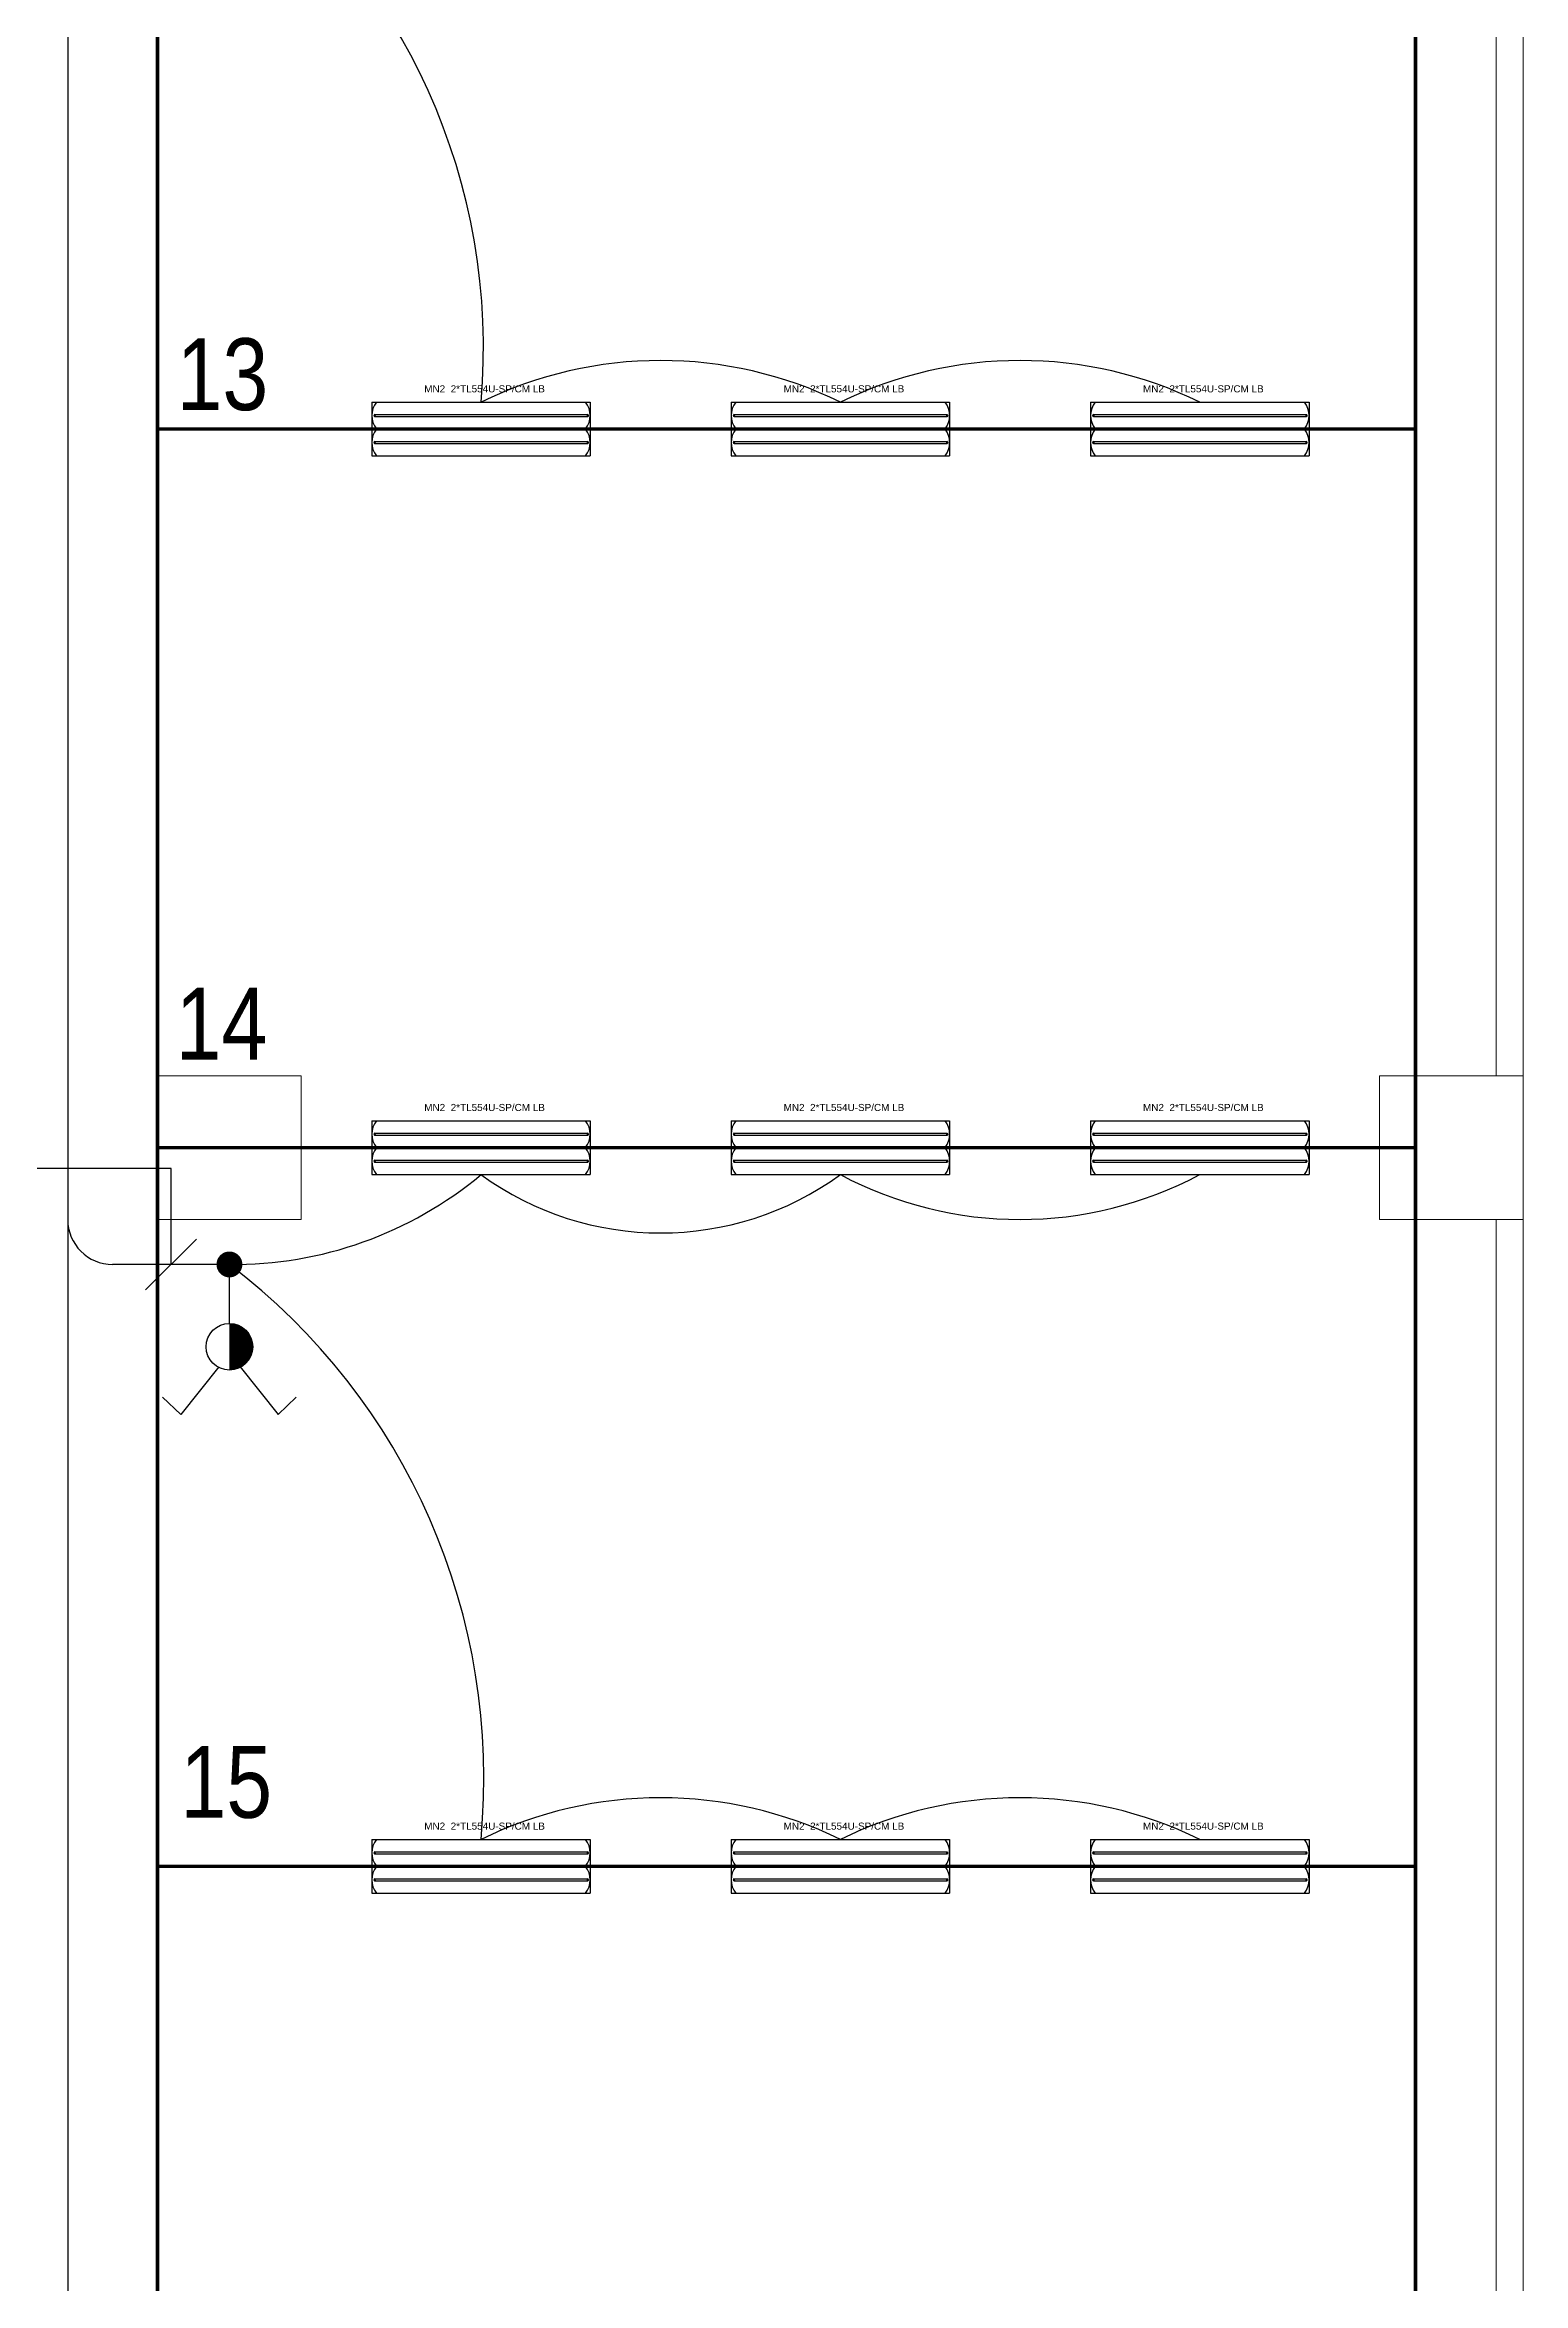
# Model space of a CAD drawing. Header units: metres. Extents: x -13316 to 152404, y -3899 to 30226.
# Drawn here: x 6317 to 7140, y 1328 to 2574 of the extents above; entities that cross this region are included whole.
import ezdxf
from ezdxf.enums import TextEntityAlignment as Align

# ---------------------------------------------------------------- set-up
doc = ezdxf.new("R2010")
doc.units = ezdxf.units.M
doc.header["$LTSCALE"] = 100
doc.header["$MEASUREMENT"] = 0
doc.linetypes.add('HIDDEN', pattern=[0.375, 0.25, -0.125])
doc.layers.get('0').update_dxf_attribs({"color": 9, "lineweight": 9})
for name, color, linetype, lineweight in [('00', 9, 'Continuous', 9), ('01', 9, 'Continuous', 9), ('05', 9, 'Continuous', 9), ('06D', 9, 'Continuous', 9), ('21', 9, 'Continuous', 9), ('E-2x54 W SIVAÜSTÜ FLUORESAN YÜKSEK TAVAN ARMATÜRÜ', 7, 'Continuous', 30), ('E-KABLO', 7, 'Continuous', 30), ('E-KOMÜTATÖR ANAHTAR (ETANŞ)', 7, 'Continuous', 30), ('E-LINYE', 7, 'Continuous', 30)]:
    doc.layers.add(name, color=color, linetype=linetype, lineweight=lineweight)
doc.styles.add('Arial', font='arial.ttf', dxfattribs={"height": 2.5})
doc.styles.add('MuuM_TEXT-STANDART', font='ARIALN.TTF')

# ---------------------------------------------------------------- blocks, each defined once
blk = doc.blocks.new('2x54 W SIVAÜSTÜ FLUORESAN YÜKSEK TAVAN ARMATÜRÜ')
at = {"layer": 'E-2x54 W SIVAÜSTÜ FLUORESAN YÜKSEK TAVAN ARMATÜRÜ', "color": 4}
for p, q in [((-60.8, 15), (-60.8, -15)), ((-60.8, 15), (60.8, 15)), ((60.8, 15), (60.8, 0)), ((-60, 0), (-15, 0)), ((15, 0), (60, 0)), ((60.8, 0), (60.8, -15)), ((-60.8, -15), (60.8, -15))]:
    blk.add_line(p, q, dxfattribs=at)
at = {"layer": 'E-2x54 W SIVAÜSTÜ FLUORESAN YÜKSEK TAVAN ARMATÜRÜ', "color": 7}
for p, q in [((-60.8, 0), (60.8, 0)), ((-59.3, 8), (59.3, 8)), ((-59.2, 7), (59.4, 7)), ((-59.3, -7), (59.3, -7)), ((-59.2, -8), (59.4, -8))]:
    blk.add_line(p, q, dxfattribs=at)
for centre in [(-59.2, 7.6), (-59.2, 7.3), (59.4, 7.6), (59.4, 7.3), (-59.2, -7.4), (-59.2, -7.7), (59.4, -7.4), (59.4, -7.7)]:
    blk.add_circle(centre, 0.11, dxfattribs=at)
for centre, radius, start, end in [((-48.7, 7.5), 12.1, 141.86, 218.14), ((48.7, 7.5), 12.1, 321.86, 38.14), ((-59.1, 7.5), 0.515, 106.8674, 266.7612), ((-59.3, 7.5), 0.519, 289.2244, 84.4042), ((59.5, 7.5), 0.515, 106.8674, 266.7612), ((59.3, 7.5), 0.519, 289.2244, 84.4042), ((-48.7, -7.5), 12.1, 141.86, 218.14), ((-59.1, -7.5), 0.515, 106.8674, 266.7612), ((-59.3, -7.5), 0.519, 289.2244, 84.4042), ((48.7, -7.5), 12.1, 321.86, 38.14), ((59.5, -7.5), 0.515, 106.8674, 266.7612), ((59.3, -7.5), 0.519, 289.2244, 84.4042)]:
    blk.add_arc(centre, radius, start, end, dxfattribs=at)
at = {"layer": 'E-2x54 W SIVAÜSTÜ FLUORESAN YÜKSEK TAVAN ARMATÜRÜ', "color": 7, "style": 'Arial'}
blk.add_text('MN2  2*TL554U-SP/CM LB', height=3.951, dxfattribs=at).set_placement((-31.6, 20.4))
blk = doc.blocks.new('100_KOMÜTATÖR ANAHTAR (ETANŞ)')
at = {"layer": 'E-KOMÜTATÖR ANAHTAR (ETANŞ)', "color": 4}
for p, q in [((-1.695, 5.222), (-2.326, 4.622)), ((-0.372, 3.563), (-1.695, 5.222)), ((0.372, 3.563), (1.695, 5.222)), ((1.695, 5.222), (2.326, 4.622)), ((0, 2.053), (0, 0))]:
    blk.add_line(p, q, dxfattribs=at)
at = {"layer": 'E-KOMÜTATÖR ANAHTAR (ETANŞ)', "color": 4, "const_width": 0.81}
blk.add_lwpolyline([(0, 3.268, 0.414214), (-0.405, 2.863, 0.414214), (0, 2.458, 0.414214)], format="xyb", dxfattribs=at)
at = {"layer": 'E-KOMÜTATÖR ANAHTAR (ETANŞ)', "color": 4}
blk.add_circle((0, 2.863), 0.81, dxfattribs=at)
blk = doc.blocks.new('p-kolon_80x80')
blk.add_lwpolyline([(-40, -40), (40, -40), (40, 40), (-40, 40)], close=True)
blk = doc.blocks.new('2.bod.sitatik')
at = {"layer": '01'}
for p in [(6100, -6990), (6780, -6990)]:
    blk.add_blockref('p-kolon_80x80', p, dxfattribs=at)
blk = doc.blocks.new('p-işyeri')
at = {"color": 0, "const_width": 2}
blk.add_lwpolyline([(200, 0), (200, 700), (-200, 700), (-200, 0)], close=True, dxfattribs=at)
blk = doc.blocks.new('p-birim')
blk.add_lwpolyline([(0, 0), (1, 0), (1, 1), (0, 1)], close=True)
blk = doc.blocks.new('2.bod.Mimari')
at = {"layer": '00'}
for points in [[(6820, -6230), (6820, -6950), (6805, -6950), (6805, -6230)], [(6820, -7030), (6820, -7750), (6805, -7750), (6805, -7030)]]:
    blk.add_lwpolyline(points, close=True, dxfattribs=at)
at = {"layer": '05', "xscale": -45, "yscale": 720}
for p in [(6805, -6950), (6805, -7750)]:
    blk.add_blockref('p-birim', p, dxfattribs=at)
at = {"layer": '06D', "color": 89, "linetype": 'HIDDEN', "true_color": 0x2e4d23, "rotation": 90}
for p in [(6760, -6390), (6760, -6790), (6760, -7190), (6760, -7590)]:
    blk.add_blockref('p-işyeri', p, dxfattribs=at)
at = {"layer": '21', "style": 'MuuM_TEXT-STANDART'}
for s, p in [('13', (6070.64, -6591.49)), ('14', (6070.08, -6952.98)), ('15', (6072.77, -7375))]:
    blk.add_text(s, height=40, dxfattribs=at).set_placement(p, align=Align.BOTTOM_LEFT)

msp = doc.modelspace()

# ---------------------------------------------------------------- linework, layer by layer
at = {"layer": 'E-KABLO', "color": 5}
for p, q in [((6330, 2710), (6330, 1920)), ((6330, 1920), (6330, 1120))]:
    msp.add_line(p, q, dxfattribs=at)
at = {"layer": 'E-KABLO', "color": 6}
msp.add_line((6420, 1895), (6355, 1895), dxfattribs=at)
at = {"layer": 'E-KABLO', "color": 4, "linetype": 'Continuous', "const_width": 7.2}
msp.add_lwpolyline([(6416.4, 1895, 1), (6423.6, 1895, 1)], format="xyb", close=True, dxfattribs=at)
at = {"layer": 'E-KABLO', "color": 6}
for centre, radius, start, end in [((6214.38, 2405.53), 346.97, 354.95256, 53.65654), ((6660, 2170.41), 227.72, 63.95106, 116.04894), ((6860, 2170.41), 227.72, 63.95106, 116.04894), ((6422.16, 2109.96), 214.97, 269.42489, 309.88276), ((6660, 2082.77), 170.24, 234.02582, 305.97418), ((6860, 2132.71), 212.69, 241.95453, 298.04547), ((6355, 1920), 25, 180, 270), ((6202.41, 1609.18), 359.22, 354.54004, 52.71872), ((6660, 1370.41), 227.72, 63.95106, 116.04894), ((6860, 1370.41), 227.72, 63.95106, 116.04894)]:
    msp.add_arc(centre, radius, start, end, dxfattribs=at)
at = {"layer": 'E-LINYE', "color": 7, "linetype": 'Continuous'}
for p, q in [((6387.5, 1948.41), (6283.31, 1948.41)), ((6387.5, 1895), (6387.5, 1948.41)), ((6373.36, 1880.86), (6401.64, 1909.14))]:
    msp.add_line(p, q, dxfattribs=at)

# ---------------------------------------------------------------- block references
for name in ['2.bod.sitatik', '2.bod.Mimari']:
    msp.add_blockref(name, (320, 8950))
at = {"layer": 'E-2x54 W SIVAÜSTÜ FLUORESAN YÜKSEK TAVAN ARMATÜRÜ', "color": 6}
for p in [(6560, 2360), (6760, 2360), (6960, 2360), (6560, 1960), (6760, 1960), (6960, 1960), (6560, 1560), (6760, 1560), (6960, 1560)]:
    msp.add_blockref('2x54 W SIVAÜSTÜ FLUORESAN YÜKSEK TAVAN ARMATÜRÜ', p, dxfattribs=at)
at = {"layer": 'E-KOMÜTATÖR ANAHTAR (ETANŞ)', "xscale": 16, "yscale": 16, "zscale": 16, "rotation": 180}
msp.add_blockref('100_KOMÜTATÖR ANAHTAR (ETANŞ)', (6420, 1895), dxfattribs=at)

doc.saveas('drawing.dxf')
